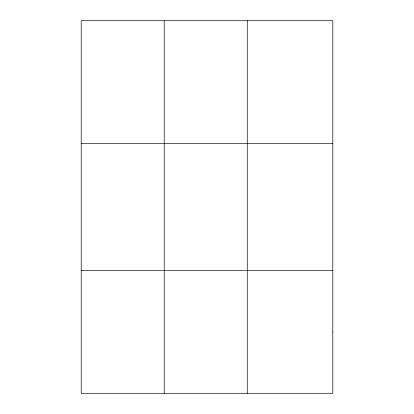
<?xml version="1.0" encoding="UTF-8"?>
<svg xmlns="http://www.w3.org/2000/svg" width="414" height="414" viewBox="0 0 414 414"><rect width="100%" height="100%" fill="white"/><g stroke="black" fill="none" stroke-linecap="round" stroke-linejoin="round"><path stroke-width="0.62" d="M164.223 20.7L164.223 393.3M247.256 20.7L247.256 393.3M81.196 143.658L332.804 143.658M81.196 270.342L332.804 270.342M332.804 331.821L332.804 393.3L81.196 393.3L81.196 20.7L332.804 20.7L332.804 331.821"/></g></svg>
